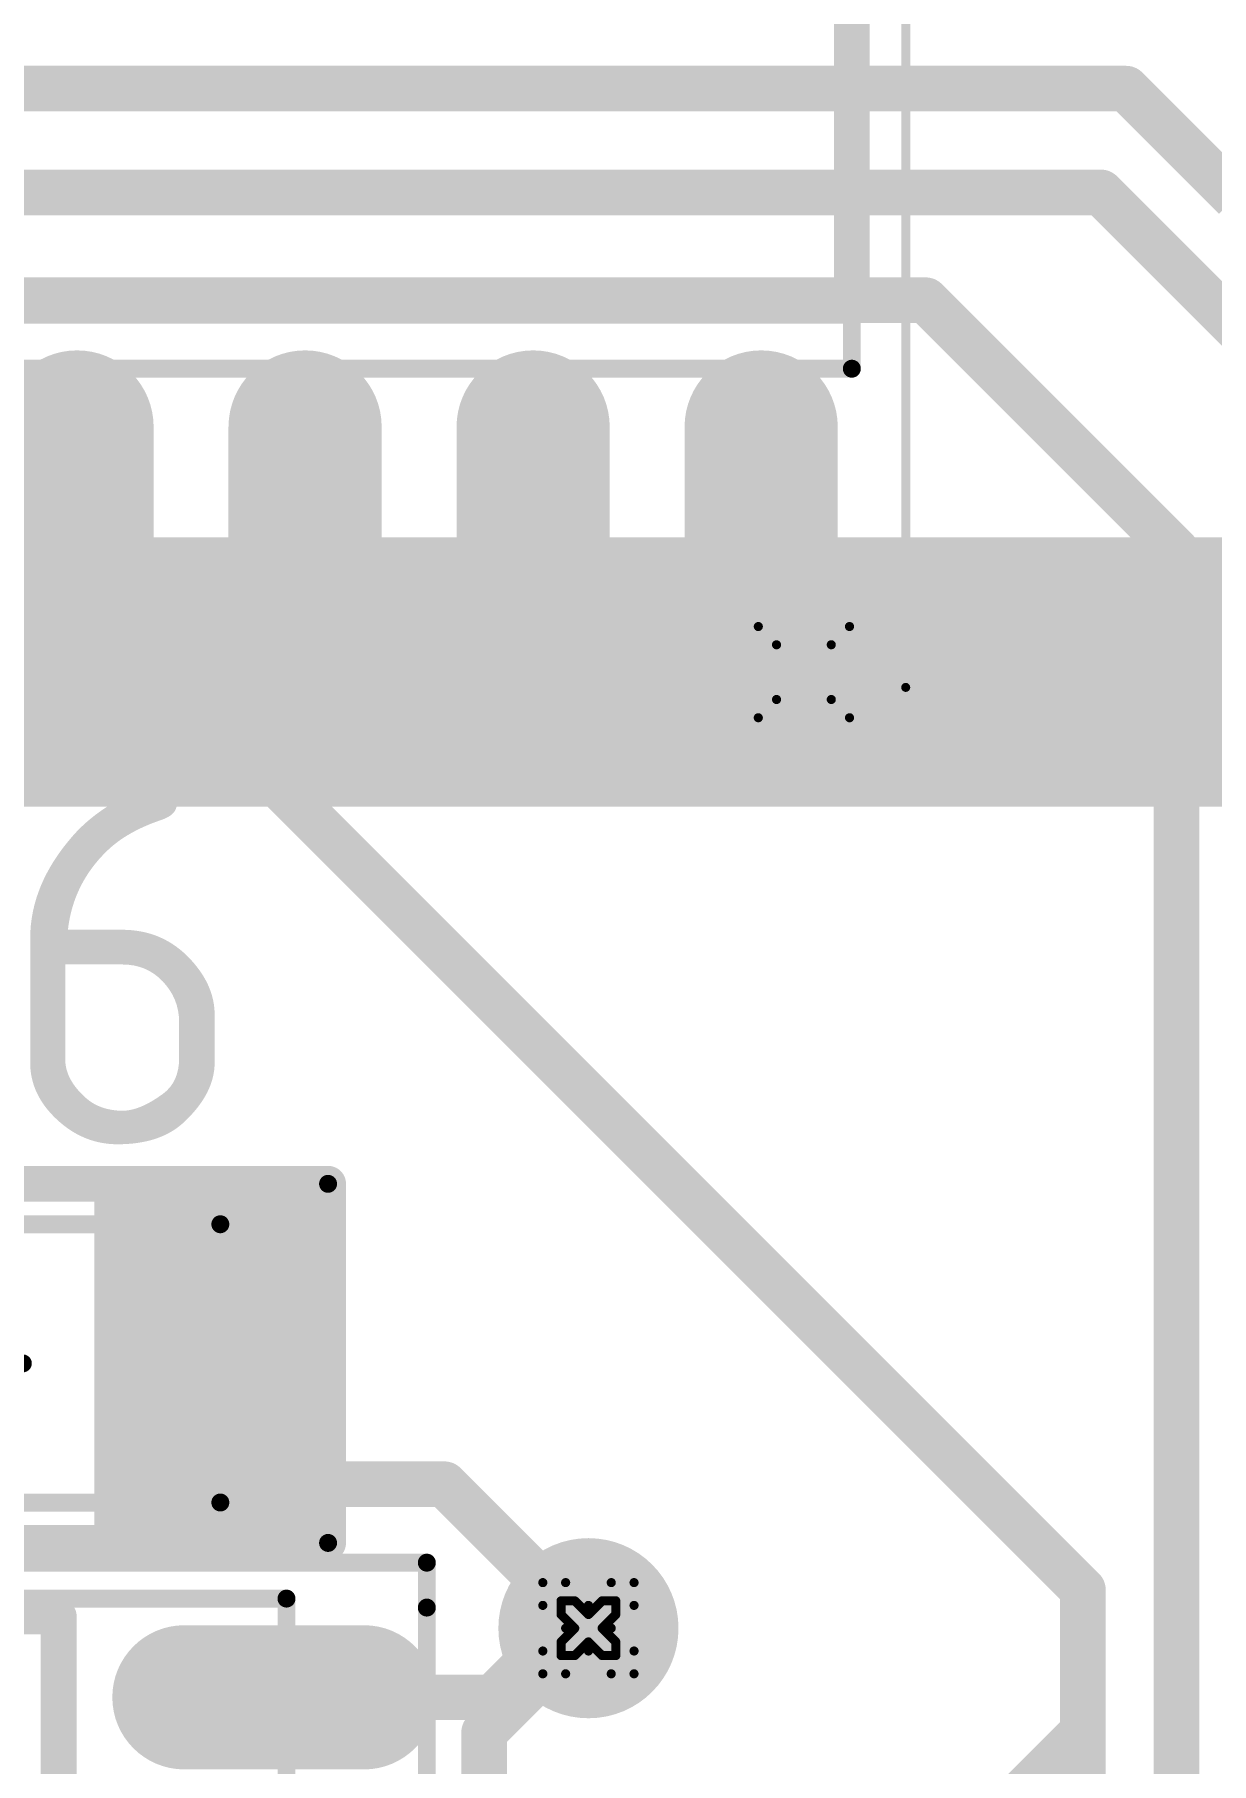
# Model space of a CAD drawing. Header units: millimetres. Extents: x 3219 to 51106, y -14166 to 2063.
# Drawn here: x 5652.44 to 5659, y 1790.03 to 1799.66 of the extents above; entities that cross this region are included whole.
import ezdxf

# ---------------------------------------------------------------- set-up
doc = ezdxf.new("R2010")
doc.units = ezdxf.units.MM
doc.layers.get('0').update_dxf_attribs({"lineweight": 53})
for name, color, linetype in [('Bottom Layer', 5, 'Continuous'), ('Bottom Solder', 6, 'Continuous'), ('Drill Drawing', 1, 'Continuous'), ('Mechanical 13', 56, 'Continuous'), ('Mechanical 15', 56, 'Continuous'), ('Top Layer', 1, 'Continuous'), ('Top Overlay', 2, 'Continuous'), ('Top Paste', 8, 'Continuous'), ('Top Solder', 216, 'Continuous')]:
    doc.layers.add(name, color=color, linetype=linetype)
doc.styles.add('GOST type B', font='GOST_B.TTF', dxfattribs={"height": 3.5})

# ---------------------------------------------------------------- blocks, each defined once
blk = doc.blocks.new('14_SOIC_97')
at = {"layer": 'Top Layer'}
h = blk.add_hatch(color=1, dxfattribs=at)
edge = h.paths.add_edge_path()
edge.add_arc((5.4, 0), 0.3, 90, 270)
edge.add_line((5.4, -0.3), (6.4, -0.3))
edge.add_arc((6.4, 0), 0.3, 270, 450)
edge.add_line((6.4, 0.3), (5.4, 0.3))
at = {"layer": 'Top Paste'}
h = blk.add_hatch(color=8, dxfattribs=at)
edge = h.paths.add_edge_path()
edge.add_arc((5.4, 0), 0.3, 90, 270)
edge.add_line((5.4, -0.3), (6.4, -0.3))
edge.add_arc((6.4, 0), 0.3, 270, 450)
edge.add_line((6.4, 0.3), (5.4, 0.3))
at = {"layer": 'Top Solder'}
h = blk.add_hatch(color=216, dxfattribs=at)
edge = h.paths.add_edge_path()
edge.add_arc((5.4, 0), 0.4016, 90, 270)
edge.add_line((5.4, -0.4016), (6.4, -0.4016))
edge.add_arc((6.4, 0), 0.4016, 270, 450)
edge.add_line((6.4, 0.4016), (5.4, 0.4016))
at = {"layer": 'Mechanical 13'}
for points in [[(-0.1683, 0.5501, 0.1, 0.1, 0), (5.9685, 0.55, 0.1, 0.1, 0)], [(5.9685, -8.15, 0.1, 0.1, 0), (5.9685, 0.55, 0.1, 0.1, 0)]]:
    blk.add_lwpolyline(points, format="xyseb", dxfattribs=at)
blk.add_lwpolyline([(5.9435, 0.55, 0.05, 0.05, 1), (5.9935, 0.55, 0.05, 0.05, 1)], format="xyseb", close=True, dxfattribs=at)
blk.add_lwpolyline([(5.9435, 0.55, 0.05, 0.05, 1), (5.9935, 0.55, 0.05, 0.05, 1)], format="xyseb", close=True, dxfattribs=at)
at = {"layer": 'Mechanical 15'}
for points in [[(-0.75, 0.75, 0.1, 0.1, 0), (6.75, 0.75, 0.1, 0.1, 0)], [(6.75, 0.75, 0.1, 0.1, 0), (6.75, 0.5, 0.1, 0.1, 0)], [(6.75, 0.5, 0.1, 0.1, 0), (6.75, -8.25, 0.1, 0.1, 0)]]:
    blk.add_lwpolyline(points, format="xyseb", dxfattribs=at)
for points in [[(6.725, 0.75, 0.05, 0.05, 1), (6.775, 0.75, 0.05, 0.05, 1)], [(6.725, 0.75, 0.05, 0.05, 1), (6.775, 0.75, 0.05, 0.05, 1)], [(6.725, 0.5, 0.05, 0.05, 1), (6.775, 0.5, 0.05, 0.05, 1)], [(6.725, 0.5, 0.05, 0.05, 1), (6.775, 0.5, 0.05, 0.05, 1)]]:
    blk.add_lwpolyline(points, format="xyseb", close=True, dxfattribs=at)
at = {"layer": 'Top Overlay'}
for points in [[(1.2, 0.45, 0.2, 0.2, 0), (4.7, 0.45, 0.2, 0.2, 0)], [(4.7, 0.45, 0.2, 0.2, 0), (4.7, -8.05, 0.2, 0.2, 0)]]:
    blk.add_lwpolyline(points, format="xyseb", dxfattribs=at)
blk.add_lwpolyline([(4.65, 0.45, 0.1, 0.1, 1), (4.75, 0.45, 0.1, 0.1, 1)], format="xyseb", close=True, dxfattribs=at)
blk.add_lwpolyline([(4.65, 0.45, 0.1, 0.1, 1), (4.75, 0.45, 0.1, 0.1, 1)], format="xyseb", close=True, dxfattribs=at)
blk = doc.blocks.new('16_SOIC_102')
at = {"layer": 'Top Layer'}
h = blk.add_hatch(color=1, dxfattribs=at)
edge = h.paths.add_edge_path()
edge.add_arc((-3.1495, -0.635), 0.325, 90, 270)
edge.add_line((-3.1495, -0.96), (-2.2745, -0.96))
edge.add_arc((-2.2745, -0.635), 0.325, 270, 450)
edge.add_line((-2.2745, -0.31), (-3.1495, -0.31))
h = blk.add_hatch(color=1, dxfattribs=at)
edge = h.paths.add_edge_path()
edge.add_arc((-3.1495, -1.905), 0.325, 90, 270)
edge.add_line((-3.1495, -2.23), (-2.2745, -2.23))
edge.add_arc((-2.2745, -1.905), 0.325, 270, 450)
edge.add_line((-2.2745, -1.58), (-3.1495, -1.58))
h = blk.add_hatch(color=1, dxfattribs=at)
edge = h.paths.add_edge_path()
edge.add_arc((-3.1495, -3.175), 0.325, 90, 270)
edge.add_line((-3.1495, -3.5), (-2.2745, -3.5))
edge.add_arc((-2.2745, -3.175), 0.325, 270, 450)
edge.add_line((-2.2745, -2.85), (-3.1495, -2.85))
h = blk.add_hatch(color=1, dxfattribs=at)
edge = h.paths.add_edge_path()
edge.add_arc((-3.1495, -4.445), 0.325, 90, 270)
edge.add_line((-3.1495, -4.77), (-2.2745, -4.77))
edge.add_arc((-2.2745, -4.445), 0.325, 270, 450)
edge.add_line((-2.2745, -4.12), (-3.1495, -4.12))
at = {"layer": 'Top Paste'}
h = blk.add_hatch(color=8, dxfattribs=at)
edge = h.paths.add_edge_path()
edge.add_arc((-3.1495, -0.635), 0.325, 90, 270)
edge.add_line((-3.1495, -0.96), (-2.2745, -0.96))
edge.add_arc((-2.2745, -0.635), 0.325, 270, 450)
edge.add_line((-2.2745, -0.31), (-3.1495, -0.31))
h = blk.add_hatch(color=8, dxfattribs=at)
edge = h.paths.add_edge_path()
edge.add_arc((-3.1495, -1.905), 0.325, 90, 270)
edge.add_line((-3.1495, -2.23), (-2.2745, -2.23))
edge.add_arc((-2.2745, -1.905), 0.325, 270, 450)
edge.add_line((-2.2745, -1.58), (-3.1495, -1.58))
h = blk.add_hatch(color=8, dxfattribs=at)
edge = h.paths.add_edge_path()
edge.add_arc((-3.1495, -3.175), 0.325, 90, 270)
edge.add_line((-3.1495, -3.5), (-2.2745, -3.5))
edge.add_arc((-2.2745, -3.175), 0.325, 270, 450)
edge.add_line((-2.2745, -2.85), (-3.1495, -2.85))
h = blk.add_hatch(color=8, dxfattribs=at)
edge = h.paths.add_edge_path()
edge.add_arc((-3.1495, -4.445), 0.325, 90, 270)
edge.add_line((-3.1495, -4.77), (-2.2745, -4.77))
edge.add_arc((-2.2745, -4.445), 0.325, 270, 450)
edge.add_line((-2.2745, -4.12), (-3.1495, -4.12))
at = {"layer": 'Top Solder'}
h = blk.add_hatch(color=216, dxfattribs=at)
edge = h.paths.add_edge_path()
edge.add_arc((-3.1495, -0.635), 0.4266, 90, 270)
edge.add_line((-3.1495, -1.0616), (-2.2745, -1.0616))
edge.add_arc((-2.2745, -0.635), 0.4266, 270, 450)
edge.add_line((-2.2745, -0.2084), (-3.1495, -0.2084))
h = blk.add_hatch(color=216, dxfattribs=at)
edge = h.paths.add_edge_path()
edge.add_arc((-3.1495, -1.905), 0.4266, 90, 270)
edge.add_line((-3.1495, -2.3316), (-2.2745, -2.3316))
edge.add_arc((-2.2745, -1.905), 0.4266, 270, 450)
edge.add_line((-2.2745, -1.4784), (-3.1495, -1.4784))
h = blk.add_hatch(color=216, dxfattribs=at)
edge = h.paths.add_edge_path()
edge.add_arc((-3.1495, -3.175), 0.4266, 90, 270)
edge.add_line((-3.1495, -3.6016), (-2.2745, -3.6016))
edge.add_arc((-2.2745, -3.175), 0.4266, 270, 450)
edge.add_line((-2.2745, -2.7484), (-3.1495, -2.7484))
h = blk.add_hatch(color=216, dxfattribs=at)
edge = h.paths.add_edge_path()
edge.add_arc((-3.1495, -4.445), 0.4266, 90, 270)
edge.add_line((-3.1495, -4.8716), (-2.2745, -4.8716))
edge.add_arc((-2.2745, -4.445), 0.4266, 270, 450)
edge.add_line((-2.2745, -4.0184), (-3.1495, -4.0184))
at = {"layer": 'Mechanical 13'}
for points in [[(-1.95, 4.95, 0.1, 0.1, 0), (-1.95, -4.95, 0.1, 0.1, 0)], [(-1.95, -4.95, 0.1, 0.1, 0), (1.95, -4.95, 0.1, 0.1, 0)]]:
    blk.add_lwpolyline(points, format="xyseb", dxfattribs=at)
blk.add_lwpolyline([(-1.975, -4.95, 0.05, 0.05, 1), (-1.925, -4.95, 0.05, 0.05, 1)], format="xyseb", close=True, dxfattribs=at)
blk.add_lwpolyline([(-1.975, -4.95, 0.05, 0.05, 1), (-1.925, -4.95, 0.05, 0.05, 1)], format="xyseb", close=True, dxfattribs=at)
at = {"layer": 'Mechanical 15'}
for points in [[(-3.725, 5.25, 0.05, 0.05, 0), (-3.725, -5.25, 0.05, 0.05, 0)], [(-3.725, -5.25, 0.05, 0.05, 0), (3.725, -5.25, 0.05, 0.05, 0)]]:
    blk.add_lwpolyline(points, format="xyseb", dxfattribs=at)
blk.add_lwpolyline([(-3.7375, -5.25, 0.025, 0.025, 1), (-3.7125, -5.25, 0.025, 0.025, 1)], format="xyseb", close=True, dxfattribs=at)
blk.add_lwpolyline([(-3.7375, -5.25, 0.025, 0.025, 1), (-3.7125, -5.25, 0.025, 0.025, 1)], format="xyseb", close=True, dxfattribs=at)
at = {"layer": 'Top Overlay'}
for points in [[(-1.6, 4.95, 0.2, 0.2, 0), (-1.6, -4.95, 0.2, 0.2, 0)], [(-1.6, -4.95, 0.2, 0.2, 0), (1.6, -4.95, 0.2, 0.2, 0)]]:
    blk.add_lwpolyline(points, format="xyseb", dxfattribs=at)
blk.add_lwpolyline([(-1.65, -4.95, 0.1, 0.1, 1), (-1.55, -4.95, 0.1, 0.1, 1)], format="xyseb", close=True, dxfattribs=at)
blk.add_lwpolyline([(-1.65, -4.95, 0.1, 0.1, 1), (-1.55, -4.95, 0.1, 0.1, 1)], format="xyseb", close=True, dxfattribs=at)
blk = doc.blocks.new('CAP__1206_113')
at = {"layer": 'Top Layer'}
for points in [[(-2, -0.8), (-2, 0.8), (-1, 0.8), (-1, -0.8)], [(1, -0.8), (1, 0.8), (2, 0.8), (2, -0.8)]]:
    blk.add_hatch(color=1, dxfattribs=at).paths.add_polyline_path(points)
at = {"layer": 'Top Paste'}
for points in [[(-2, -0.8), (-2, 0.8), (-1, 0.8), (-1, -0.8)], [(1, -0.8), (1, 0.8), (2, 0.8), (2, -0.8)]]:
    blk.add_hatch(color=8, dxfattribs=at).paths.add_polyline_path(points)
at = {"layer": 'Top Solder'}
for points in [[(-2.1016, -0.9016), (-2.1016, 0.9016), (-0.8984, 0.9016), (-0.8984, -0.9016)], [(0.8984, -0.9016), (0.8984, 0.9016), (2.1016, 0.9016), (2.1016, -0.9016)]]:
    blk.add_hatch(color=216, dxfattribs=at).paths.add_polyline_path(points)
at = {"layer": 'Mechanical 13'}
for points in [[(-1.6, 0.775, 0.1, 0.1, 0), (1.6, 0.775, 0.1, 0.1, 0)], [(-1.6, -0.775, 0.1, 0.1, 0), (-1.6, 0.775, 0.1, 0.1, 0)], [(1.6, -0.775, 0.1, 0.1, 0), (1.6, 0.775, 0.1, 0.1, 0)], [(-1.6, -0.775, 0.1, 0.1, 0), (1.6, -0.775, 0.1, 0.1, 0)]]:
    blk.add_lwpolyline(points, format="xyseb", dxfattribs=at)
for points in [[(-1.625, 0.775, 0.05, 0.05, 1), (-1.575, 0.775, 0.05, 0.05, 1)], [(-1.625, 0.775, 0.05, 0.05, 1), (-1.575, 0.775, 0.05, 0.05, 1)], [(1.575, 0.775, 0.05, 0.05, 1), (1.625, 0.775, 0.05, 0.05, 1)], [(1.575, 0.775, 0.05, 0.05, 1), (1.625, 0.775, 0.05, 0.05, 1)], [(-1.625, -0.775, 0.05, 0.05, 1), (-1.575, -0.775, 0.05, 0.05, 1)], [(-1.625, -0.775, 0.05, 0.05, 1), (-1.575, -0.775, 0.05, 0.05, 1)], [(1.575, -0.775, 0.05, 0.05, 1), (1.625, -0.775, 0.05, 0.05, 1)], [(1.575, -0.775, 0.05, 0.05, 1), (1.625, -0.775, 0.05, 0.05, 1)]]:
    blk.add_lwpolyline(points, format="xyseb", close=True, dxfattribs=at)
at = {"layer": 'Mechanical 15'}
for points in [[(-2.2, -1, 0.1, 0.1, 0), (-2.2, 1, 0.1, 0.1, 0)], [(-2.2, 1, 0.1, 0.1, 0), (2.2, 1, 0.1, 0.1, 0)], [(2.2, -1, 0.1, 0.1, 0), (2.2, 1, 0.1, 0.1, 0)], [(0, -0.5, 0.1, 0.1, 0), (0, 0.5, 0.1, 0.1, 0)], [(-0.5, 0, 0.1, 0.1, 0), (0.5, 0, 0.1, 0.1, 0)], [(-2.2, -1, 0.1, 0.1, 0), (2.2, -1, 0.1, 0.1, 0)]]:
    blk.add_lwpolyline(points, format="xyseb", dxfattribs=at)
for points in [[(-2.225, 1, 0.05, 0.05, 1), (-2.175, 1, 0.05, 0.05, 1)], [(-2.225, 1, 0.05, 0.05, 1), (-2.175, 1, 0.05, 0.05, 1)], [(2.175, 1, 0.05, 0.05, 1), (2.225, 1, 0.05, 0.05, 1)], [(2.175, 1, 0.05, 0.05, 1), (2.225, 1, 0.05, 0.05, 1)], [(-0.025, 0.5, 0.05, 0.05, 1), (0.025, 0.5, 0.05, 0.05, 1)], [(-0.525, 0, 0.05, 0.05, 1), (-0.475, 0, 0.05, 0.05, 1)], [(0.475, 0, 0.05, 0.05, 1), (0.525, 0, 0.05, 0.05, 1)], [(-0.025, -0.5, 0.05, 0.05, 1), (0.025, -0.5, 0.05, 0.05, 1)], [(-2.225, -1, 0.05, 0.05, 1), (-2.175, -1, 0.05, 0.05, 1)], [(-2.225, -1, 0.05, 0.05, 1), (-2.175, -1, 0.05, 0.05, 1)], [(2.175, -1, 0.05, 0.05, 1), (2.225, -1, 0.05, 0.05, 1)], [(2.175, -1, 0.05, 0.05, 1), (2.225, -1, 0.05, 0.05, 1)]]:
    blk.add_lwpolyline(points, format="xyseb", close=True, dxfattribs=at)
at = {"layer": 'Top Overlay'}
for points in [[(-2.2, 1, 0.2, 0.2, 0), (2.2, 1, 0.2, 0.2, 0)], [(-2.2, -1, 0.2, 0.2, 0), (-2.2, 1, 0.2, 0.2, 0)], [(2.2, -1, 0.2, 0.2, 0), (2.2, 1, 0.2, 0.2, 0)], [(-2.2, -1, 0.2, 0.2, 0), (2.2, -1, 0.2, 0.2, 0)]]:
    blk.add_lwpolyline(points, format="xyseb", dxfattribs=at)
for points in [[(-2.25, 1, 0.1, 0.1, 1), (-2.15, 1, 0.1, 0.1, 1)], [(-2.25, 1, 0.1, 0.1, 1), (-2.15, 1, 0.1, 0.1, 1)], [(2.15, 1, 0.1, 0.1, 1), (2.25, 1, 0.1, 0.1, 1)], [(2.15, 1, 0.1, 0.1, 1), (2.25, 1, 0.1, 0.1, 1)], [(-2.25, -1, 0.1, 0.1, 1), (-2.15, -1, 0.1, 0.1, 1)], [(-2.25, -1, 0.1, 0.1, 1), (-2.15, -1, 0.1, 0.1, 1)], [(2.15, -1, 0.1, 0.1, 1), (2.25, -1, 0.1, 0.1, 1)], [(2.15, -1, 0.1, 0.1, 1), (2.25, -1, 0.1, 0.1, 1)]]:
    blk.add_lwpolyline(points, format="xyseb", close=True, dxfattribs=at)

msp = doc.modelspace()

# ---------------------------------------------------------------- hatches: boundary and pattern name
at = {"layer": 'Bottom Layer'}
h = msp.add_hatch(color=5, dxfattribs=at)
edge = h.paths.add_edge_path()
edge.add_arc((5656.7285, 1796.1081), 0.6, 0, 360)
h = msp.add_hatch(color=5, dxfattribs=at)
edge = h.paths.add_edge_path()
edge.add_arc((5655.5285, 1790.7831), 0.4, 0, 360)
at = {"layer": 'Bottom Solder'}
h = msp.add_hatch(color=6, dxfattribs=at)
edge = h.paths.add_edge_path()
edge.add_arc((5656.7285, 1796.1081), 0.7016, 0, 360)
h = msp.add_hatch(color=6, dxfattribs=at)
edge = h.paths.add_edge_path()
edge.add_arc((5655.5285, 1790.7831), 0.5016, 0, 360)
at = {"layer": 'Top Layer'}
h = msp.add_hatch(color=1, dxfattribs=at)
edge = h.paths.add_edge_path()
edge.add_arc((5656.7285, 1796.1081), 0.6, 0, 360)
h = msp.add_hatch(color=1, dxfattribs=at)
edge = h.paths.add_edge_path()
edge.add_arc((5655.5285, 1790.7831), 0.4, 0, 360)
at = {"layer": 'Top Solder'}
h = msp.add_hatch(color=216, dxfattribs=at)
edge = h.paths.add_edge_path()
edge.add_arc((5656.7285, 1796.1081), 0.7016, 0, 360)
h = msp.add_hatch(color=216, dxfattribs=at)
edge = h.paths.add_edge_path()
edge.add_arc((5655.5285, 1790.7831), 0.5016, 0, 360)

# ---------------------------------------------------------------- linework, layer by layer
at = {"layer": 'Bottom Layer'}
for points in [[(5632.9785, 1796.1081, 1.5, 1.5, 0), (5656.7285, 1796.1081, 1.5, 1.5, 0)], [(5656.7285, 1796.1081, 1.5, 1.5, 0), (5661.9785, 1796.1081, 1.5, 1.5, 0)], [(5654.9475, 1790.2021, 0.254, 0.254, 0), (5655.5285, 1790.7831, 0.254, 0.254, 0)], [(5654.9475, 1782.4641, 0.254, 0.254, 0), (5654.9475, 1790.2021, 0.254, 0.254, 0)]]:
    msp.add_lwpolyline(points, format="xyseb", dxfattribs=at)
for points in [[(5656.3535, 1796.1081, 0.75, 0.75, 1), (5657.1035, 1796.1081, 0.75, 0.75, 1)], [(5656.3535, 1796.1081, 0.75, 0.75, 1), (5657.1035, 1796.1081, 0.75, 0.75, 1)], [(5655.465, 1790.7831, 0.127, 0.127, 1), (5655.592, 1790.7831, 0.127, 0.127, 1)], [(5654.884, 1790.2021, 0.127, 0.127, 1), (5655.011, 1790.2021, 0.127, 0.127, 1)], [(5654.884, 1790.2021, 0.127, 0.127, 1), (5655.011, 1790.2021, 0.127, 0.127, 1)]]:
    msp.add_lwpolyline(points, format="xyseb", close=True, dxfattribs=at)
at = {"layer": 'Drill Drawing'}
for points in [[(5656.4745, 1796.3621, 0.0508, 0.0508, 0), (5656.9825, 1796.3621, 0.0508, 0.0508, 0)], [(5656.4745, 1795.8541, 0.0508, 0.0508, 0), (5656.4745, 1796.3621, 0.0508, 0.0508, 0)], [(5656.9825, 1795.8541, 0.0508, 0.0508, 0), (5656.9825, 1796.3621, 0.0508, 0.0508, 0)], [(5656.5761, 1796.2605, 0.0508, 0.0508, 0), (5656.8809, 1796.2605, 0.0508, 0.0508, 0)], [(5656.5761, 1795.9557, 0.0508, 0.0508, 0), (5656.5761, 1796.2605, 0.0508, 0.0508, 0)], [(5656.8809, 1795.9557, 0.0508, 0.0508, 0), (5656.8809, 1796.2605, 0.0508, 0.0508, 0)], [(5656.5761, 1795.9557, 0.0508, 0.0508, 0), (5656.8809, 1795.9557, 0.0508, 0.0508, 0)], [(5656.4745, 1795.8541, 0.0508, 0.0508, 0), (5656.9825, 1795.8541, 0.0508, 0.0508, 0)], [(5655.2745, 1790.9101, 0.0508, 0.0508, 0), (5655.2745, 1791.0371, 0.0508, 0.0508, 0)], [(5655.2745, 1791.0371, 0.0508, 0.0508, 0), (5655.4015, 1791.0371, 0.0508, 0.0508, 0)], [(5655.4015, 1791.0371, 0.0508, 0.0508, 0), (5655.5285, 1790.9101, 0.0508, 0.0508, 0)], [(5655.5285, 1790.9101, 0.0508, 0.0508, 0), (5655.6555, 1791.0371, 0.0508, 0.0508, 0)], [(5655.6555, 1791.0371, 0.0508, 0.0508, 0), (5655.7825, 1791.0371, 0.0508, 0.0508, 0)], [(5655.7825, 1790.9101, 0.0508, 0.0508, 0), (5655.7825, 1791.0371, 0.0508, 0.0508, 0)], [(5655.2745, 1790.9101, 0.0508, 0.0508, 0), (5655.4015, 1790.7831, 0.0508, 0.0508, 0)], [(5655.3761, 1790.8593, 0.0508, 0.0508, 0), (5655.3761, 1790.9355, 0.0508, 0.0508, 0)], [(5655.3761, 1790.9355, 0.0508, 0.0508, 0), (5655.4523, 1790.9355, 0.0508, 0.0508, 0)], [(5655.4523, 1790.9355, 0.0508, 0.0508, 0), (5655.5285, 1790.8593, 0.0508, 0.0508, 0)], [(5655.5285, 1790.8593, 0.0508, 0.0508, 0), (5655.6047, 1790.9355, 0.0508, 0.0508, 0)], [(5655.6047, 1790.9355, 0.0508, 0.0508, 0), (5655.6809, 1790.9355, 0.0508, 0.0508, 0)], [(5655.6555, 1790.7831, 0.0508, 0.0508, 0), (5655.7825, 1790.9101, 0.0508, 0.0508, 0)], [(5655.6809, 1790.8593, 0.0508, 0.0508, 0), (5655.6809, 1790.9355, 0.0508, 0.0508, 0)], [(5655.3761, 1790.8593, 0.0508, 0.0508, 0), (5655.4523, 1790.7831, 0.0508, 0.0508, 0)], [(5655.6047, 1790.7831, 0.0508, 0.0508, 0), (5655.6809, 1790.8593, 0.0508, 0.0508, 0)], [(5655.2745, 1790.6561, 0.0508, 0.0508, 0), (5655.4015, 1790.7831, 0.0508, 0.0508, 0)], [(5655.3761, 1790.7069, 0.0508, 0.0508, 0), (5655.4523, 1790.7831, 0.0508, 0.0508, 0)], [(5655.3761, 1790.6307, 0.0508, 0.0508, 0), (5655.3761, 1790.7069, 0.0508, 0.0508, 0)], [(5655.4523, 1790.6307, 0.0508, 0.0508, 0), (5655.5285, 1790.7069, 0.0508, 0.0508, 0)], [(5655.5285, 1790.7069, 0.0508, 0.0508, 0), (5655.6047, 1790.6307, 0.0508, 0.0508, 0)], [(5655.6047, 1790.7831, 0.0508, 0.0508, 0), (5655.6809, 1790.7069, 0.0508, 0.0508, 0)], [(5655.6555, 1790.7831, 0.0508, 0.0508, 0), (5655.7825, 1790.6561, 0.0508, 0.0508, 0)], [(5655.6809, 1790.6307, 0.0508, 0.0508, 0), (5655.6809, 1790.7069, 0.0508, 0.0508, 0)], [(5655.2745, 1790.5291, 0.0508, 0.0508, 0), (5655.2745, 1790.6561, 0.0508, 0.0508, 0)], [(5655.3761, 1790.6307, 0.0508, 0.0508, 0), (5655.4523, 1790.6307, 0.0508, 0.0508, 0)], [(5655.4015, 1790.5291, 0.0508, 0.0508, 0), (5655.5285, 1790.6561, 0.0508, 0.0508, 0)], [(5655.5285, 1790.6561, 0.0508, 0.0508, 0), (5655.6555, 1790.5291, 0.0508, 0.0508, 0)], [(5655.6047, 1790.6307, 0.0508, 0.0508, 0), (5655.6809, 1790.6307, 0.0508, 0.0508, 0)], [(5655.7825, 1790.5291, 0.0508, 0.0508, 0), (5655.7825, 1790.6561, 0.0508, 0.0508, 0)], [(5655.2745, 1790.5291, 0.0508, 0.0508, 0), (5655.4015, 1790.5291, 0.0508, 0.0508, 0)], [(5655.6555, 1790.5291, 0.0508, 0.0508, 0), (5655.7825, 1790.5291, 0.0508, 0.0508, 0)]]:
    msp.add_lwpolyline(points, format="xyseb", dxfattribs=at)
for points in [[(5656.4618, 1796.3621, 0.0254, 0.0254, 1), (5656.4872, 1796.3621, 0.0254, 0.0254, 1)], [(5656.4618, 1796.3621, 0.0254, 0.0254, 1), (5656.4872, 1796.3621, 0.0254, 0.0254, 1)], [(5656.9698, 1796.3621, 0.0254, 0.0254, 1), (5656.9952, 1796.3621, 0.0254, 0.0254, 1)], [(5656.9698, 1796.3621, 0.0254, 0.0254, 1), (5656.9952, 1796.3621, 0.0254, 0.0254, 1)], [(5656.5634, 1796.2605, 0.0254, 0.0254, 1), (5656.5888, 1796.2605, 0.0254, 0.0254, 1)], [(5656.5634, 1796.2605, 0.0254, 0.0254, 1), (5656.5888, 1796.2605, 0.0254, 0.0254, 1)], [(5656.8682, 1796.2605, 0.0254, 0.0254, 1), (5656.8936, 1796.2605, 0.0254, 0.0254, 1)], [(5656.8682, 1796.2605, 0.0254, 0.0254, 1), (5656.8936, 1796.2605, 0.0254, 0.0254, 1)], [(5656.5634, 1795.9557, 0.0254, 0.0254, 1), (5656.5888, 1795.9557, 0.0254, 0.0254, 1)], [(5656.5634, 1795.9557, 0.0254, 0.0254, 1), (5656.5888, 1795.9557, 0.0254, 0.0254, 1)], [(5656.8682, 1795.9557, 0.0254, 0.0254, 1), (5656.8936, 1795.9557, 0.0254, 0.0254, 1)], [(5656.8682, 1795.9557, 0.0254, 0.0254, 1), (5656.8936, 1795.9557, 0.0254, 0.0254, 1)], [(5656.4618, 1795.8541, 0.0254, 0.0254, 1), (5656.4872, 1795.8541, 0.0254, 0.0254, 1)], [(5656.4618, 1795.8541, 0.0254, 0.0254, 1), (5656.4872, 1795.8541, 0.0254, 0.0254, 1)], [(5656.9698, 1795.8541, 0.0254, 0.0254, 1), (5656.9952, 1795.8541, 0.0254, 0.0254, 1)], [(5656.9698, 1795.8541, 0.0254, 0.0254, 1), (5656.9952, 1795.8541, 0.0254, 0.0254, 1)], [(5655.2618, 1791.0371, 0.0254, 0.0254, 1), (5655.2872, 1791.0371, 0.0254, 0.0254, 1)], [(5655.2618, 1791.0371, 0.0254, 0.0254, 1), (5655.2872, 1791.0371, 0.0254, 0.0254, 1)], [(5655.3888, 1791.0371, 0.0254, 0.0254, 1), (5655.4142, 1791.0371, 0.0254, 0.0254, 1)], [(5655.3888, 1791.0371, 0.0254, 0.0254, 1), (5655.4142, 1791.0371, 0.0254, 0.0254, 1)], [(5655.6428, 1791.0371, 0.0254, 0.0254, 1), (5655.6682, 1791.0371, 0.0254, 0.0254, 1)], [(5655.6428, 1791.0371, 0.0254, 0.0254, 1), (5655.6682, 1791.0371, 0.0254, 0.0254, 1)], [(5655.7698, 1791.0371, 0.0254, 0.0254, 1), (5655.7952, 1791.0371, 0.0254, 0.0254, 1)], [(5655.7698, 1791.0371, 0.0254, 0.0254, 1), (5655.7952, 1791.0371, 0.0254, 0.0254, 1)], [(5655.2618, 1790.9101, 0.0254, 0.0254, 1), (5655.2872, 1790.9101, 0.0254, 0.0254, 1)], [(5655.2618, 1790.9101, 0.0254, 0.0254, 1), (5655.2872, 1790.9101, 0.0254, 0.0254, 1)], [(5655.3634, 1790.9355, 0.0254, 0.0254, 1), (5655.3888, 1790.9355, 0.0254, 0.0254, 1)], [(5655.3634, 1790.9355, 0.0254, 0.0254, 1), (5655.3888, 1790.9355, 0.0254, 0.0254, 1)], [(5655.4396, 1790.9355, 0.0254, 0.0254, 1), (5655.465, 1790.9355, 0.0254, 0.0254, 1)], [(5655.4396, 1790.9355, 0.0254, 0.0254, 1), (5655.465, 1790.9355, 0.0254, 0.0254, 1)], [(5655.5158, 1790.9101, 0.0254, 0.0254, 1), (5655.5412, 1790.9101, 0.0254, 0.0254, 1)], [(5655.5158, 1790.9101, 0.0254, 0.0254, 1), (5655.5412, 1790.9101, 0.0254, 0.0254, 1)], [(5655.592, 1790.9355, 0.0254, 0.0254, 1), (5655.6174, 1790.9355, 0.0254, 0.0254, 1)], [(5655.592, 1790.9355, 0.0254, 0.0254, 1), (5655.6174, 1790.9355, 0.0254, 0.0254, 1)], [(5655.6682, 1790.9355, 0.0254, 0.0254, 1), (5655.6936, 1790.9355, 0.0254, 0.0254, 1)], [(5655.6682, 1790.9355, 0.0254, 0.0254, 1), (5655.6936, 1790.9355, 0.0254, 0.0254, 1)], [(5655.7698, 1790.9101, 0.0254, 0.0254, 1), (5655.7952, 1790.9101, 0.0254, 0.0254, 1)], [(5655.7698, 1790.9101, 0.0254, 0.0254, 1), (5655.7952, 1790.9101, 0.0254, 0.0254, 1)], [(5655.3634, 1790.8593, 0.0254, 0.0254, 1), (5655.3888, 1790.8593, 0.0254, 0.0254, 1)], [(5655.3634, 1790.8593, 0.0254, 0.0254, 1), (5655.3888, 1790.8593, 0.0254, 0.0254, 1)], [(5655.5158, 1790.8593, 0.0254, 0.0254, 1), (5655.5412, 1790.8593, 0.0254, 0.0254, 1)], [(5655.5158, 1790.8593, 0.0254, 0.0254, 1), (5655.5412, 1790.8593, 0.0254, 0.0254, 1)], [(5655.6682, 1790.8593, 0.0254, 0.0254, 1), (5655.6936, 1790.8593, 0.0254, 0.0254, 1)], [(5655.6682, 1790.8593, 0.0254, 0.0254, 1), (5655.6936, 1790.8593, 0.0254, 0.0254, 1)], [(5655.3634, 1790.7069, 0.0254, 0.0254, 1), (5655.3888, 1790.7069, 0.0254, 0.0254, 1)], [(5655.3634, 1790.7069, 0.0254, 0.0254, 1), (5655.3888, 1790.7069, 0.0254, 0.0254, 1)], [(5655.3888, 1790.7831, 0.0254, 0.0254, 1), (5655.4142, 1790.7831, 0.0254, 0.0254, 1)], [(5655.3888, 1790.7831, 0.0254, 0.0254, 1), (5655.4142, 1790.7831, 0.0254, 0.0254, 1)], [(5655.4396, 1790.7831, 0.0254, 0.0254, 1), (5655.465, 1790.7831, 0.0254, 0.0254, 1)], [(5655.4396, 1790.7831, 0.0254, 0.0254, 1), (5655.465, 1790.7831, 0.0254, 0.0254, 1)], [(5655.5158, 1790.7069, 0.0254, 0.0254, 1), (5655.5412, 1790.7069, 0.0254, 0.0254, 1)], [(5655.5158, 1790.7069, 0.0254, 0.0254, 1), (5655.5412, 1790.7069, 0.0254, 0.0254, 1)], [(5655.592, 1790.7831, 0.0254, 0.0254, 1), (5655.6174, 1790.7831, 0.0254, 0.0254, 1)], [(5655.592, 1790.7831, 0.0254, 0.0254, 1), (5655.6174, 1790.7831, 0.0254, 0.0254, 1)], [(5655.6428, 1790.7831, 0.0254, 0.0254, 1), (5655.6682, 1790.7831, 0.0254, 0.0254, 1)], [(5655.6428, 1790.7831, 0.0254, 0.0254, 1), (5655.6682, 1790.7831, 0.0254, 0.0254, 1)], [(5655.6682, 1790.7069, 0.0254, 0.0254, 1), (5655.6936, 1790.7069, 0.0254, 0.0254, 1)], [(5655.6682, 1790.7069, 0.0254, 0.0254, 1), (5655.6936, 1790.7069, 0.0254, 0.0254, 1)], [(5655.2618, 1790.6561, 0.0254, 0.0254, 1), (5655.2872, 1790.6561, 0.0254, 0.0254, 1)], [(5655.2618, 1790.6561, 0.0254, 0.0254, 1), (5655.2872, 1790.6561, 0.0254, 0.0254, 1)], [(5655.3634, 1790.6307, 0.0254, 0.0254, 1), (5655.3888, 1790.6307, 0.0254, 0.0254, 1)], [(5655.3634, 1790.6307, 0.0254, 0.0254, 1), (5655.3888, 1790.6307, 0.0254, 0.0254, 1)], [(5655.4396, 1790.6307, 0.0254, 0.0254, 1), (5655.465, 1790.6307, 0.0254, 0.0254, 1)], [(5655.4396, 1790.6307, 0.0254, 0.0254, 1), (5655.465, 1790.6307, 0.0254, 0.0254, 1)], [(5655.5158, 1790.6561, 0.0254, 0.0254, 1), (5655.5412, 1790.6561, 0.0254, 0.0254, 1)], [(5655.5158, 1790.6561, 0.0254, 0.0254, 1), (5655.5412, 1790.6561, 0.0254, 0.0254, 1)], [(5655.592, 1790.6307, 0.0254, 0.0254, 1), (5655.6174, 1790.6307, 0.0254, 0.0254, 1)], [(5655.592, 1790.6307, 0.0254, 0.0254, 1), (5655.6174, 1790.6307, 0.0254, 0.0254, 1)], [(5655.6682, 1790.6307, 0.0254, 0.0254, 1), (5655.6936, 1790.6307, 0.0254, 0.0254, 1)], [(5655.6682, 1790.6307, 0.0254, 0.0254, 1), (5655.6936, 1790.6307, 0.0254, 0.0254, 1)], [(5655.7698, 1790.6561, 0.0254, 0.0254, 1), (5655.7952, 1790.6561, 0.0254, 0.0254, 1)], [(5655.7698, 1790.6561, 0.0254, 0.0254, 1), (5655.7952, 1790.6561, 0.0254, 0.0254, 1)], [(5655.2618, 1790.5291, 0.0254, 0.0254, 1), (5655.2872, 1790.5291, 0.0254, 0.0254, 1)], [(5655.2618, 1790.5291, 0.0254, 0.0254, 1), (5655.2872, 1790.5291, 0.0254, 0.0254, 1)], [(5655.3888, 1790.5291, 0.0254, 0.0254, 1), (5655.4142, 1790.5291, 0.0254, 0.0254, 1)], [(5655.3888, 1790.5291, 0.0254, 0.0254, 1), (5655.4142, 1790.5291, 0.0254, 0.0254, 1)], [(5655.6428, 1790.5291, 0.0254, 0.0254, 1), (5655.6682, 1790.5291, 0.0254, 0.0254, 1)], [(5655.6428, 1790.5291, 0.0254, 0.0254, 1), (5655.6682, 1790.5291, 0.0254, 0.0254, 1)], [(5655.7698, 1790.5291, 0.0254, 0.0254, 1), (5655.7952, 1790.5291, 0.0254, 0.0254, 1)], [(5655.7698, 1790.5291, 0.0254, 0.0254, 1), (5655.7952, 1790.5291, 0.0254, 0.0254, 1)]]:
    msp.add_lwpolyline(points, format="xyseb", close=True, dxfattribs=at)
at = {"layer": 'Top Layer'}
for points in [[(5628.675, 1799.3581, 0.254, 0.254, 0), (5658.5232, 1799.3581, 0.254, 0.254, 0)], [(5658.5232, 1799.3581, 0.254, 0.254, 0), (5659.1305, 1798.7507, 0.254, 0.254, 0)], [(5647.7493, 1798.7801, 0.254, 0.254, 0), (5658.3827, 1798.7801, 0.254, 0.254, 0)], [(5658.3827, 1798.7801, 0.254, 0.254, 0), (5659.3535, 1797.8093, 0.254, 0.254, 0)], [(5649.5765, 1798.1796, 0.254, 0.254, 0), (5657.4071, 1798.1796, 0.254, 0.254, 0)], [(5657.4071, 1798.1796, 0.254, 0.254, 0), (5658.8035, 1796.7831, 0.254, 0.254, 0)], [(5652.6805, 1796.5986, 0.254, 0.254, 0), (5652.6805, 1797.0361, 0.254, 0.254, 0)], [(5658.8035, 1777.7015, 0.254, 0.254, 0), (5658.8035, 1796.7831, 0.254, 0.254, 0)], [(5652.6805, 1796.5986, 0.254, 0.254, 0), (5658.2825, 1790.9966, 0.254, 0.254, 0)], [(5653.3785, 1791.9581, 0.254, 0.254, 0), (5653.3785, 1792.2581, 0.254, 0.254, 0)], [(5653.3785, 1791.9581, 0.254, 0.254, 0), (5653.7515, 1791.5851, 0.254, 0.254, 0)], [(5653.7515, 1791.5851, 0.254, 0.254, 0), (5654.7265, 1791.5851, 0.254, 0.254, 0)], [(5654.7265, 1791.5851, 0.254, 0.254, 0), (5655.5285, 1790.7831, 0.254, 0.254, 0)], [(5658.2825, 1781.6371, 0.254, 0.254, 0), (5658.2825, 1790.9966, 0.254, 0.254, 0)], [(5654.9958, 1790.3981, 0.254, 0.254, 0), (5655.3808, 1790.7831, 0.254, 0.254, 0)], [(5655.3808, 1790.7831, 0.254, 0.254, 0), (5655.5285, 1790.7831, 0.254, 0.254, 0)], [(5653.7785, 1790.3981, 0.254, 0.254, 0), (5654.9958, 1790.3981, 0.254, 0.254, 0)], [(5657.2025, 1789.1281, 0.254, 0.254, 0), (5658.2825, 1790.2081, 0.254, 0.254, 0)]]:
    msp.add_lwpolyline(points, format="xyseb", dxfattribs=at)
for points in [[(5658.4597, 1799.3581, 0.127, 0.127, 1), (5658.5867, 1799.3581, 0.127, 0.127, 1)], [(5658.4597, 1799.3581, 0.127, 0.127, 1), (5658.5867, 1799.3581, 0.127, 0.127, 1)], [(5658.3192, 1798.7801, 0.127, 0.127, 1), (5658.4462, 1798.7801, 0.127, 0.127, 1)], [(5658.3192, 1798.7801, 0.127, 0.127, 1), (5658.4462, 1798.7801, 0.127, 0.127, 1)], [(5657.3436, 1798.1796, 0.127, 0.127, 1), (5657.4706, 1798.1796, 0.127, 0.127, 1)], [(5657.3436, 1798.1796, 0.127, 0.127, 1), (5657.4706, 1798.1796, 0.127, 0.127, 1)], [(5652.617, 1797.0361, 0.127, 0.127, 1), (5652.744, 1797.0361, 0.127, 0.127, 1)], [(5658.74, 1796.7831, 0.127, 0.127, 1), (5658.867, 1796.7831, 0.127, 0.127, 1)], [(5658.74, 1796.7831, 0.127, 0.127, 1), (5658.867, 1796.7831, 0.127, 0.127, 1)], [(5652.617, 1796.5986, 0.127, 0.127, 1), (5652.744, 1796.5986, 0.127, 0.127, 1)], [(5652.617, 1796.5986, 0.127, 0.127, 1), (5652.744, 1796.5986, 0.127, 0.127, 1)], [(5653.315, 1792.2581, 0.127, 0.127, 1), (5653.442, 1792.2581, 0.127, 0.127, 1)], [(5653.315, 1791.9581, 0.127, 0.127, 1), (5653.442, 1791.9581, 0.127, 0.127, 1)], [(5653.315, 1791.9581, 0.127, 0.127, 1), (5653.442, 1791.9581, 0.127, 0.127, 1)], [(5653.688, 1791.5851, 0.127, 0.127, 1), (5653.815, 1791.5851, 0.127, 0.127, 1)], [(5653.688, 1791.5851, 0.127, 0.127, 1), (5653.815, 1791.5851, 0.127, 0.127, 1)], [(5654.663, 1791.5851, 0.127, 0.127, 1), (5654.79, 1791.5851, 0.127, 0.127, 1)], [(5654.663, 1791.5851, 0.127, 0.127, 1), (5654.79, 1791.5851, 0.127, 0.127, 1)], [(5658.219, 1790.9966, 0.127, 0.127, 1), (5658.346, 1790.9966, 0.127, 0.127, 1)], [(5658.219, 1790.9966, 0.127, 0.127, 1), (5658.346, 1790.9966, 0.127, 0.127, 1)], [(5655.3173, 1790.7831, 0.127, 0.127, 1), (5655.4443, 1790.7831, 0.127, 0.127, 1)], [(5655.3173, 1790.7831, 0.127, 0.127, 1), (5655.4443, 1790.7831, 0.127, 0.127, 1)], [(5655.465, 1790.7831, 0.127, 0.127, 1), (5655.592, 1790.7831, 0.127, 0.127, 1)], [(5655.465, 1790.7831, 0.127, 0.127, 1), (5655.592, 1790.7831, 0.127, 0.127, 1)], [(5653.715, 1790.3981, 0.127, 0.127, 1), (5653.842, 1790.3981, 0.127, 0.127, 1)], [(5654.9323, 1790.3981, 0.127, 0.127, 1), (5655.0593, 1790.3981, 0.127, 0.127, 1)], [(5654.9323, 1790.3981, 0.127, 0.127, 1), (5655.0593, 1790.3981, 0.127, 0.127, 1)], [(5658.219, 1790.2081, 0.127, 0.127, 1), (5658.346, 1790.2081, 0.127, 0.127, 1)]]:
    msp.add_lwpolyline(points, format="xyseb", close=True, dxfattribs=at)

# ---------------------------------------------------------------- block references
at = {"rotation": 90}
msp.add_blockref('16_SOIC_102', (5652.0455, 1799.7481), dxfattribs=at)
for name, p in [('CAP__1206_113', (5651.8785, 1792.2581)), ('14_SOIC_97', (5647.8785, 1790.3981))]:
    msp.add_blockref(name, p)

# ---------------------------------------------------------------- texts
at = {"layer": 'Top Overlay', "style": 'GOST type B'}
msp.add_text('C16', height=2, dxfattribs=at).set_placement((5649.9175, 1793.4785))

doc.saveas('drawing.dxf')
